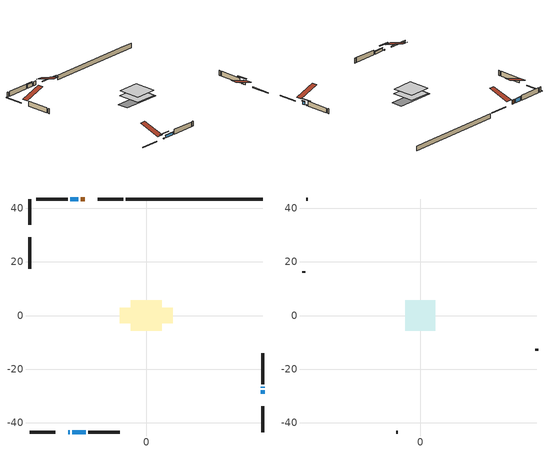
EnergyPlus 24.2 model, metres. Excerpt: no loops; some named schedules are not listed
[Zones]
conditioned space
 floor outside (Floor1 construction): -0.73,-0.73 -0.73,0.73 0.73,0.73 0.73,-0.73 z0.61
 floor adiabatic (AdiabaticFloorConstruction): -5.73,-5.73 -5.73,5.73 5.73,5.73 5.73,-5.73 z0.61
 floor foundation (Slab1 construction): -9.84,-2.95 -9.84,2.95 9.84,2.95 9.84,-2.95 z-1.77
 wall outside (RimJoist1 construction): -8.58,43.53 -18.17,43.53 / -43.53,-43.53 -33.93,-43.53 / -43.53,43.53 -43.53,33.93 / 43.53,-43.53 43.53,-33.93 z0.61:0.91
 wall outside (AdiabaticWallConstruction 1): -22.91,43.53 -24.39,43.53 z0.61:2.64
 wall outside (AdiabaticWallConstruction): 43.53,-29.19 43.53,-27.85 z0.61:2.3; -29.2,-43.53 -28.62,-43.53 / 43.53,-26.92 43.53,-26.63 z0.61:0.97; -25.32,43.53 -28.42,43.53 z0.61:2.56; -27.7,-43.53 -22.59,-43.53 z0.61:1.89
 wall outside (Wall1 construction): -29.35,43.53 -41.03,43.53 / -21.66,-43.53 -9.98,-43.53 / -43.53,29.19 -43.53,17.51 / 43.53,-25.71 43.53,-14.03 z0.61:3.05
 wall foundation (FoundationWall1 construction): -7.65,43.53,-1.77 -7.65,43.53,0.61 38.41,43.53,0.61 38.41,43.53,0.55 43.53,43.53,0.55 43.53,43.53,-1.77
 window (WindowConstruction): 43.53,-29.19 43.53,-27.85 z0.61:2.3
 window (WindowConstruction 4): -29.19,-43.53 -28.63,-43.53 z0.61:0.96
 window (WindowConstruction 1): -25.32,43.53 -28.42,43.53 z0.61:2.56
 window (WindowConstruction 2): -27.7,-43.53 -22.59,-43.53 z0.61:1.89
 window (WindowConstruction 3): 43.53,-26.92 43.53,-26.64 z0.61:0.96
 door (Door): -22.91,43.53 -24.39,43.53 z0.61:2.64
 ceiling adiabatic (AdiabaticFloorConstruction): 5.73,-5.73 5.73,5.73 -5.73,5.73 -5.73,-5.73 z0.61
attic - vented
 floor to conditioned space (Floor2 construction Reversed): -5.61,-5.61 -5.61,5.61 5.61,5.61 5.61,-5.61 z3.05
 wall outside (Wall2 construction): -41.96,43.53 -42.6,43.53 / -9.06,-43.53 -8.42,-43.53 / -43.53,16.58 -43.53,15.95 / 43.53,-13.1 43.53,-12.46 z0.61:3.05
 roof outside (Roof1 construction): -21.98,43.53,3.05 -21.98,32.59,6.69 -19.1,32.59,6.69 -19.1,43.53,3.05; -30.12,-43.53,3.05 -30.12,-32.59,6.69 -33,-32.59,6.69 -33,-43.53,3.05; -43.53,30.12,3.05 -32.59,30.12,6.69 -32.59,33,6.69 -43.53,33,3.05; 43.53,-30.12,3.05 32.59,-30.12,6.69 32.59,-33,6.69 43.53,-33,3.05
shading: 43.53,-27.65 43.53,-29.39 43.94,-29.39 43.94,-27.65 z2.5; -25.99,-43.53 -31.83,-43.53 -31.83,-43.94 -25.99,-43.94 z3.6; -28.62,43.53 -25.12,43.53 -25.12,43.94 -28.62,43.94 z2.76; -22.39,-43.53 -27.9,-43.53 -27.9,-43.94 -22.39,-43.94 z2.09; 43.53,-24 43.53,-29.56 43.94,-29.56 43.94,-24 z3.6
[Building]
Building 1: Terrain=Suburbs
[Site:Location]
Winnipeg Intl AP_MB: Latitude {deg}=49.91; Longitude {deg}=-97.24; Time Zone {hr}=-6; Elevation {m}=239; Keep Site Location Information=Yes
[Site:GroundTemperature:Shallow]
-2.46526, -5.11642, -5.32873, -4.07063, 0.979979, 6.00706, 10.3653, 13.1261, 13.3606, 11.1152, 6.8681, 1.99523
[Site:WaterMainsTemperature]
Calculation Method=Schedule; Temperature Schedule=mains temperature schedule
[Material] Roughness=Rough; Thermal Absorptance=0.9
Name | Thickness {m} | Conductivity {W/m-K} | Density {kg/m3} | Specific Heat {J/kg-K} | Solar Absorptance | Visible Absorptance
asphalt or fiberglass shingles | 0.00635 | 0.162714 | 1121.4 | 1465.45 | 0.84 | 0.84
ceiling loosefill ins | 0.254 | 0.0480833 | 16.02 | 1046.75 | 0.7 | 0.7
ceiling stud and cavity | 0.1397 | 0.43353 | 65.682 | 1177.47 | 0.7 | 0.7
concrete 4.0 in. | 0.1016 | 1.803125 | 2242.8 | 837.4 | 0.7 | 0.7
concrete 8.0 in. | 0.2032 | 1.803125 | 2242.8 | 837.4 | 0.7 | 0.7
door material | 0.04445 | 0.0451087 | 512.64 | 1214.23 | 0.7 | 0.7
exterior vertical ins | 0.0460229 | 0.029427 | 32.04 | 1214.23 | 0.7 | 0.7
floor covering | 0.0127 | 0.0433444 | 54.468 | 1339.84 | 0.6 | 0.6
floor rigid ins | 0.103632 | 0.029427 | 32.04 | 1214.23 | 0.7 | 0.7
floor rigid ins 1; wall rigid ins 1 | 0.512978 | 0.029427 | 32.04 | 1214.23 | 0.7 | 0.7
floor stud and cavity | 0.1397 | 0.146326 | 92.3553 | 1139.71 | 0.7 | 0.7
floor stud and cavity 1 | 0.1397 | 1.75129 | 37.0049 | 1207.88 | 0.7 | 0.7
furniture material conditioned space 1 | 0.1524 | 0.115458 | 640.8 | 1214.23 | 0.6 | 0.6
gypsum board | 0.0127 | 0.160291 | 801 | 837.4 | 0.6 | 0.6
gypsum board 1 | 0.0127 | 0.160291 | 801 | 837.4 | 0.7 | 0.7
osb sheathing 0.5 in. | 0.0127 | 0.115458 | 512.64 | 1214.23 | 0.7 | 0.7
osb sheathing 0.75 in. | 0.01905 | 0.115458 | 512.64 | 1214.23 | 0.7 | 0.7
osb sheathing 2.0 in. | 0.0508 | 0.115458 | 512.64 | 1214.23 | 0.7 | 0.7
rim joist stud and cavity | 0.0508 | 0.0290657 | 125.044 | 1163.47 | 0.6 | 0.6
wall rigid ins | 0.051816 | 0.029427 | 32.04 | 1214.23 | 0.7 | 0.7
wall stud and cavity | 0.1397 | 0.213854 | 139.0536 | 1170.24 | 0.7 | 0.7
wall stud and cavity 1 | 0.0889 | 6.1454 | 50.32683 | 1063.81 | 0.6 | 0.6
wall stud and cavity 2 | 0.0889 | 0.380278 | 52.3479 | 1209.89 | 0.7 | 0.7
wall stud and cavity 3 | 0.0889 | 0.391764 | 83.0341 | 1211.67 | 0.7 | 0.7
wood siding | 0.0254 | 0.102417 | 544.68 | 1172.36 | 0.4 | 0.4
wood siding 1 | 0.00254 | 0.102417 | 544.68 | 1172.36 | 0.4 | 0.4
wood siding 2; wood siding 3; wood siding 4 | 0.0254 | 0.102417 | 544.68 | 1172.36 | 0.7 | 0.7
[WindowMaterial:SimpleGlazingSystem]
Name | U-Factor {W/m2-K} | Solar Heat Gain Coefficient
WindowMaterial | 1.64776 | 0.58
WindowMaterial 1 | 1.61028 | 0.58
WindowMaterial 2 | 1.73349 | 0.56
WindowMaterial 3 | 3.071798 | 0.43
[Construction]
AdiabaticFloorConstruction: floor stud and cavity 1, floor rigid ins 1, osb sheathing 0.75 in., floor covering
AdiabaticWallConstruction: wood siding 3, wall rigid ins 1, wall stud and cavity 2, gypsum board
AdiabaticWallConstruction 1: wood siding 4, wall rigid ins 1, wall stud and cavity 2, gypsum board
Door: door material
Floor1 construction: floor stud and cavity, floor rigid ins, osb sheathing 0.75 in., floor covering
Floor2 construction Reversed: gypsum board, ceiling stud and cavity, ceiling loosefill ins
FoundationWall1 construction: concrete 8.0 in., gypsum board 1
furniture construction conditioned space 1: furniture material conditioned space 1
PartitionWallConstruction: gypsum board, wall stud and cavity 3, gypsum board
RimJoist1 construction: wood siding 2, osb sheathing 2.0 in., rim joist stud and cavity
Roof1 construction: asphalt or fiberglass shingles
Slab1 construction: concrete 4.0 in.
Wall1 construction: wood siding, wall rigid ins, osb sheathing 0.5 in., wall stud and cavity, gypsum board
Wall2 construction: wood siding 1, wall stud and cavity 1
WindowConstruction: WindowMaterial
WindowConstruction 1: WindowMaterial 1
WindowConstruction 2: WindowMaterial 2
WindowConstruction 3; WindowConstruction 4: WindowMaterial 3
[Zone] Multiplier=1; Part of Total Floor Area=Yes
Name | Volume {m3}
attic - vented | 74.5692
conditioned space | 619
[Space]
Name | Zone | Volume {m3}
attic - vented 1 | attic - vented | 74.5692
conditioned space 1 | conditioned space | 619
[ZoneInfiltration:EffectiveLeakageArea]
infil attic - vented 1: Zone or Space=attic - vented 1; Schedule=Always On Discrete; Effective Air Leakage Area {cm2}=4201; Stack Coefficient=0.000423016; Wind Coefficient=1.38963e-05
[ZoneMixing]
whole house fan mix: Zone or Space=attic - vented; Schedule=Always On Continuous; Design Flow Rate Calculation Method=Flow/Zone; Design Flow Rate {m3/s}=0; Source Zone or Space=conditioned space
[SurfaceProperty:ExposedFoundationPerimeter]
Slab1: Exposed Perimeter Calculation Method=TotalExposedPerimeter; Total Exposed Perimeter {m}=51.177
[InternalMass] Zone or ZoneList=conditioned space; Space or SpaceList=conditioned space 1
Name | Construction | Surface Area {m2}
furniture mass conditioned space 1 | furniture construction conditioned space 1 | 99.9039
partition wall mass | PartitionWallConstruction | 249.76
[Lights]
interior lighting: Zone or ZoneList or Space or SpaceList=conditioned space 1; Schedule=interior lighting schedule; Design Level Calculation Method=LightingLevel; Lighting Level {W}=343.2; Return Air Fraction=0; Fraction Radiant=0.6; Fraction Visible=0.2; Fraction Replaceable=1
[People]
occupants: Zone or ZoneList or Space or SpaceList=conditioned space 1; Number of People Schedule=occupants schedule; Number of People Calculation Method=People; Number of People=3; Fraction Radiant=0.314171; Sensible Heat Fraction=0.56303; Activity Level Schedule=occupants activity schedule; Carbon Dioxide Generation Rate {m3/s-W}=0; Enable ASHRAE 55 Comfort Warnings=No; Mean Radiant Temperature Calculation Type=EnclosureAveraged
[ElectricEquipment] Zone or ZoneList or Space or SpaceList=conditioned space 1; Design Level Calculation Method=EquipmentLevel
Name | Schedule | Design Level {W} | Fraction Latent | Fraction Radiant | Fraction Lost
clothes dryer | clothes dryer schedule | 140.772 | 0.015 | 0.081 | 0.85
clothes washer | clothes washer schedule | 32.1985 | 0.03 | 0.162 | 0.7
cooking range | cooking range schedule | 215.147 | 0.08 | 0.432 | 0.2
dishwasher | dishwasher schedule | 66.8632 | 0.3 | 0.18 | 0.4
fridge | fridge schedule | 72.9452 | 0 | 0.6 | 0
mech vent house fan | mech vent house fan schedule | 10 | 0 | 0 | 1
mech vent house fan cfis | mech vent house fan cfis schedule | 0 | 0 | 0 | 0
misc plug loads | misc plug loads schedule | 494.7 | 0.045 | 0.513 | 0.1
whole house fan | Always On Discrete | 0 | 0 | 0 | 1
[OtherEquipment] Zone or ZoneList or Space or SpaceList=conditioned space 1; Design Level Calculation Method=EquipmentLevel
Name | Fuel Type | Schedule | Design Level {W} | Fraction Latent | Fraction Radiant | Fraction Lost
clothes dryer 1 | Electricity | clothes dryer schedule | 0 | 0.015 | 0.081 | 0.85
cooking range 1 | Electricity | cooking range schedule | 0 | 0.08 | 0.432 | 0.2
general water use latent | None | general water use schedule | 62.594 | 1 | 0 | 0
general water use sensible | None | general water use schedule | -61.6891 | 0 | 0.6 | 0
mech vent house fan latent load | None | Always On Discrete | 0 | 1 | 0 | 0
mech vent house fan sensible load | None | Always On Discrete | 0 | 0 | 0 | 0
water heater energy adjustment1 | NaturalGas | Always On Discrete | 0.01 | 0 | 0 | 1
[ZoneInfiltration:DesignFlowRate] Zone or ZoneList or Space or SpaceList=conditioned space 1; Schedule=Always On Discrete; Design Flow Rate Calculation Method=Flow/Zone; Design Flow Rate {m3/s}=0
infil flow; natural vent flow; whole house fan flow
[AvailabilityManager:Scheduled]
central ac and furnace airloop Availability Manager: Schedule=Always On Discrete
[Foundation:Kiva]
Foundation Kiva 1: Initial Indoor Air Temperature {C}=21; Wall Height Above Grade {m}=0.609996; Wall Depth Below Slab {m}=0.2032; Custom Block Material Name 1=exterior vertical ins; Custom Block Depth 1 {m}=2.38; Custom Block X Position 1 {m}=0.2159; Custom Block Z Position 1 {m}=0
[Foundation:Kiva:Settings]
Soil Conductivity {W/m-K}=0.849921; Soil Density {kg/m3}=1842.3; Soil Specific Heat {J/kg-K}=418.7; Ground Solar Absorptivity=0.9; Ground Thermal Absorptivity=0.9; Ground Surface Roughness {m}=0.03; Far-Field Width {m}=40; Deep-Ground Boundary Condition=ZeroFlux; Deep-Ground Depth {m}=40; Minimum Cell Dimension {m}=0.2; Maximum Cell Growth Coefficient=3; Simulation Timestep=Timestep
[Exterior:Lights]
exterior lighting: Schedule=exterior lighting schedule; Design Level {W}=75.6
[EnergyManagementSystem:GlobalVariable]
central_ac_and_furnace_airloop_Fan_RTF
infil_program_Qfan
infil_program_Qinf
natural_vent_program_Qnv
natural_vent_program_Qwhf
[EnergyManagementSystem:Sensor]
Name | Output:Variable or Output:Meter Index Key | Output:Variable or Output:Meter
airflow_gain | infil flow | Infiltration Sensible Heat Gain Energy
airflow_gain_1 | natural vent flow | Infiltration Sensible Heat Gain Energy
airflow_gain_2 | whole house fan flow | Infiltration Sensible Heat Gain Energy
airflow_loss | infil flow | Infiltration Sensible Heat Loss Energy
airflow_loss_1 | natural vent flow | Infiltration Sensible Heat Loss Energy
airflow_loss_2 | whole house fan flow | Infiltration Sensible Heat Loss Energy
clg_load_cond |  | Cooling:EnergyTransfer:Zone:CONDITIONED SPACE
clg_sp_s; clg_sp_s_1 | cooling setpoint | Schedule Value
clothes_dryer_exhaust_0_sch_s | clothes dryer exhaust 0 schedule | Schedule Value
cool_season | cooling season schedule | Schedule Value
htg_load_cond |  | Heating:EnergyTransfer:Zone:CONDITIONED SPACE
htg_sp_s; htg_sp_s_1 | heating setpoint | Schedule Value
ig_ee_conv | clothes dryer | Electric Equipment Convective Heating Energy
ig_ee_conv_2 | cooking range | Electric Equipment Convective Heating Energy
ig_ee_conv_4 | fridge | Electric Equipment Convective Heating Energy
ig_ee_conv_5 | misc plug loads | Electric Equipment Convective Heating Energy
ig_ee_conv_6 | whole house fan | Electric Equipment Convective Heating Energy
ig_ee_rad | clothes dryer | Electric Equipment Radiant Heating Energy
ig_ee_rad_2 | cooking range | Electric Equipment Radiant Heating Energy
ig_ee_rad_4 | fridge | Electric Equipment Radiant Heating Energy
ig_ee_rad_5 | misc plug loads | Electric Equipment Radiant Heating Energy
ig_ee_rad_6 | whole house fan | Electric Equipment Radiant Heating Energy
ig_lgt_conv | interior lighting | Lights Convective Heating Energy
ig_lgt_rad | interior lighting | Lights Radiant Heating Energy
ig_lgt_vis | interior lighting | Lights Visible Radiation Heating Energy
ig_oe_conv | clothes dryer 1 | Other Equipment Convective Heating Energy
ig_oe_conv_1 | cooking range 1 | Other Equipment Convective Heating Energy
ig_oe_conv_2 | general water use latent | Other Equipment Convective Heating Energy
ig_oe_conv_3 | general water use sensible | Other Equipment Convective Heating Energy
ig_oe_conv_4 | water heater energy adjustment1 | Other Equipment Convective Heating Energy
ig_oe_rad | clothes dryer 1 | Other Equipment Radiant Heating Energy
ig_oe_rad_1 | cooking range 1 | Other Equipment Radiant Heating Energy
ig_oe_rad_2 | general water use latent | Other Equipment Radiant Heating Energy
ig_oe_rad_3 | general water use sensible | Other Equipment Radiant Heating Energy
ig_oe_rad_4 | water heater energy adjustment1 | Other Equipment Radiant Heating Energy
ig_ppl_conv | occupants | People Convective Heating Energy
ig_ppl_rad | occupants | People Radiant Heating Energy
im_conv | furniture mass conditioned space 1 | Surface Inside Face Convection Heat Gain Energy
im_conv_1 | partition wall mass | Surface Inside Face Convection Heat Gain Energy
im_ig | furniture mass conditioned space 1 | Surface Inside Face Internal Gains Radiation Heat Gain Energy
im_ig_1 | partition wall mass | Surface Inside Face Internal Gains Radiation Heat Gain Energy
im_lgt | furniture mass conditioned space 1 | Surface Inside Face Lights Radiation Heat Gain Energy
im_lgt_1 | partition wall mass | Surface Inside Face Lights Radiation Heat Gain Energy
im_sol | furniture mass conditioned space 1 | Surface Inside Face Solar Radiation Heat Gain Energy
im_sol_1 | partition wall mass | Surface Inside Face Solar Radiation Heat Gain Energy
im_surf | furniture mass conditioned space 1 | Surface Inside Face Net Surface Thermal Radiation Heat Gain Energy
im_surf_1 | partition wall mass | Surface Inside Face Net Surface Thermal Radiation Heat Gain Energy
mv_conv | mech vent house fan | Electric Equipment Convective Heating Energy
mv_conv_1 | mech vent house fan cfis | Electric Equipment Convective Heating Energy
mv_conv_2 | mech vent house fan latent load | Other Equipment Convective Heating Energy
mv_conv_3 | mech vent house fan sensible load | Other Equipment Convective Heating Energy
mv_rad | mech vent house fan | Electric Equipment Radiant Heating Energy
mv_rad_1 | mech vent house fan cfis | Electric Equipment Radiant Heating Energy
mv_rad_2 | mech vent house fan latent load | Other Equipment Radiant Heating Energy
mv_rad_3 | mech vent house fan sensible load | Other Equipment Radiant Heating Energy
natural_vent_s | natural vent schedule | Schedule Value
out_pb_s |  | Site Outdoor Air Barometric Pressure
out_wt_s |  | Site Outdoor Air Humidity Ratio
site_vw_s |  | Site Wind Speed
ss_back_out | Window1 | Surface Window Shortwave from Zone Back Out Window Heat Transfer Rate
ss_back_out_1 | Window10 | Surface Window Shortwave from Zone Back Out Window Heat Transfer Rate
ss_back_out_2 | Window2 | Surface Window Shortwave from Zone Back Out Window Heat Transfer Rate
ss_back_out_3 | Window4 | Surface Window Shortwave from Zone Back Out Window Heat Transfer Rate
ss_back_out_4 | Window9 | Surface Window Shortwave from Zone Back Out Window Heat Transfer Rate
ss_conv | Door1 | Surface Inside Face Convection Heat Gain Energy
ss_conv_1 | Window1 | Surface Inside Face Convection Heat Gain Energy
ss_conv_2 | Window10 | Surface Inside Face Convection Heat Gain Energy
ss_conv_3 | Window2 | Surface Inside Face Convection Heat Gain Energy
ss_conv_4 | Window4 | Surface Inside Face Convection Heat Gain Energy
ss_conv_5 | Window9 | Surface Inside Face Convection Heat Gain Energy
ss_ig | Door1 | Surface Inside Face Internal Gains Radiation Heat Gain Energy
ss_ig_1 | Window1 | Surface Inside Face Internal Gains Radiation Heat Gain Energy
ss_ig_2 | Window10 | Surface Inside Face Internal Gains Radiation Heat Gain Energy
ss_ig_3 | Window2 | Surface Inside Face Internal Gains Radiation Heat Gain Energy
ss_ig_4 | Window4 | Surface Inside Face Internal Gains Radiation Heat Gain Energy
ss_ig_5 | Window9 | Surface Inside Face Internal Gains Radiation Heat Gain Energy
ss_lgt | Door1 | Surface Inside Face Lights Radiation Heat Gain Energy
ss_sol | Door1 | Surface Inside Face Solar Radiation Heat Gain Energy
ss_surf | Door1 | Surface Inside Face Net Surface Thermal Radiation Heat Gain Energy
ss_surf_1 | Window1 | Surface Inside Face Net Surface Thermal Radiation Heat Gain Energy
ss_surf_2 | Window10 | Surface Inside Face Net Surface Thermal Radiation Heat Gain Energy
ss_surf_3 | Window2 | Surface Inside Face Net Surface Thermal Radiation Heat Gain Energy
ss_surf_4 | Window4 | Surface Inside Face Net Surface Thermal Radiation Heat Gain Energy
ss_surf_5 | Window9 | Surface Inside Face Net Surface Thermal Radiation Heat Gain Energy
ss_trans_in | Window1 | Surface Window Transmitted Solar Radiation Rate
ss_trans_in_1 | Window10 | Surface Window Transmitted Solar Radiation Rate
ss_trans_in_2 | Window2 | Surface Window Transmitted Solar Radiation Rate
ss_trans_in_3 | Window4 | Surface Window Transmitted Solar Radiation Rate
ss_trans_in_4 | Window9 | Surface Window Transmitted Solar Radiation Rate
ss_trans_out | Window1 | Surface Inside Face Initial Transmitted Diffuse Transmitted Out Window Solar Radiation Rate
ss_trans_out_1 | Window10 | Surface Inside Face Initial Transmitted Diffuse Transmitted Out Window Solar Radiation Rate
ss_trans_out_2 | Window2 | Surface Inside Face Initial Transmitted Diffuse Transmitted Out Window Solar Radiation Rate
ss_trans_out_3 | Window4 | Surface Inside Face Initial Transmitted Diffuse Transmitted Out Window Solar Radiation Rate
ss_trans_out_4 | Window9 | Surface Inside Face Initial Transmitted Diffuse Transmitted Out Window Solar Radiation Rate
s_conv | Floor1 | Surface Inside Face Convection Heat Gain Energy
s_conv_1 | Floor2 | Surface Inside Face Convection Heat Gain Energy
s_conv_10 | Wall1:0 | Surface Inside Face Convection Heat Gain Energy
s_conv_11 | Wall1:180 | Surface Inside Face Convection Heat Gain Energy
s_conv_12 | Wall1:270 | Surface Inside Face Convection Heat Gain Energy
s_conv_13 | Wall1:90 | Surface Inside Face Convection Heat Gain Energy
s_conv_2 | FoundationWall1 | Surface Inside Face Convection Heat Gain Energy
s_conv_3 | inferred conditioned ceiling | Surface Inside Face Convection Heat Gain Energy
s_conv_4 | inferred conditioned floor | Surface Inside Face Convection Heat Gain Energy
s_conv_5 | RimJoist1:0 | Surface Inside Face Convection Heat Gain Energy
s_conv_6 | RimJoist1:180 | Surface Inside Face Convection Heat Gain Energy
s_conv_7 | RimJoist1:270 | Surface Inside Face Convection Heat Gain Energy
s_conv_8 | RimJoist1:90 | Surface Inside Face Convection Heat Gain Energy
s_conv_9 | Slab1 | Surface Inside Face Convection Heat Gain Energy
s_ig | Floor1 | Surface Inside Face Internal Gains Radiation Heat Gain Energy
s_ig_1 | Floor2 | Surface Inside Face Internal Gains Radiation Heat Gain Energy
s_ig_10 | Wall1:0 | Surface Inside Face Internal Gains Radiation Heat Gain Energy
s_ig_11 | Wall1:180 | Surface Inside Face Internal Gains Radiation Heat Gain Energy
s_ig_12 | Wall1:270 | Surface Inside Face Internal Gains Radiation Heat Gain Energy
s_ig_13 | Wall1:90 | Surface Inside Face Internal Gains Radiation Heat Gain Energy
s_ig_2 | FoundationWall1 | Surface Inside Face Internal Gains Radiation Heat Gain Energy
s_ig_3 | inferred conditioned ceiling | Surface Inside Face Internal Gains Radiation Heat Gain Energy
s_ig_4 | inferred conditioned floor | Surface Inside Face Internal Gains Radiation Heat Gain Energy
s_ig_5 | RimJoist1:0 | Surface Inside Face Internal Gains Radiation Heat Gain Energy
s_ig_6 | RimJoist1:180 | Surface Inside Face Internal Gains Radiation Heat Gain Energy
s_ig_7 | RimJoist1:270 | Surface Inside Face Internal Gains Radiation Heat Gain Energy
s_ig_8 | RimJoist1:90 | Surface Inside Face Internal Gains Radiation Heat Gain Energy
s_ig_9 | Slab1 | Surface Inside Face Internal Gains Radiation Heat Gain Energy
s_lgt | Floor1 | Surface Inside Face Lights Radiation Heat Gain Energy
s_lgt_1 | Floor2 | Surface Inside Face Lights Radiation Heat Gain Energy
s_lgt_10 | Wall1:0 | Surface Inside Face Lights Radiation Heat Gain Energy
s_lgt_11 | Wall1:180 | Surface Inside Face Lights Radiation Heat Gain Energy
s_lgt_12 | Wall1:270 | Surface Inside Face Lights Radiation Heat Gain Energy
s_lgt_13 | Wall1:90 | Surface Inside Face Lights Radiation Heat Gain Energy
s_lgt_2 | FoundationWall1 | Surface Inside Face Lights Radiation Heat Gain Energy
s_lgt_3 | inferred conditioned ceiling | Surface Inside Face Lights Radiation Heat Gain Energy
s_lgt_4 | inferred conditioned floor | Surface Inside Face Lights Radiation Heat Gain Energy
s_lgt_5 | RimJoist1:0 | Surface Inside Face Lights Radiation Heat Gain Energy
s_lgt_6 | RimJoist1:180 | Surface Inside Face Lights Radiation Heat Gain Energy
s_lgt_7 | RimJoist1:270 | Surface Inside Face Lights Radiation Heat Gain Energy
s_lgt_8 | RimJoist1:90 | Surface Inside Face Lights Radiation Heat Gain Energy
s_lgt_9 | Slab1 | Surface Inside Face Lights Radiation Heat Gain Energy
s_sol | Floor1 | Surface Inside Face Solar Radiation Heat Gain Energy
s_sol_1 | Floor2 | Surface Inside Face Solar Radiation Heat Gain Energy
s_sol_10 | Wall1:0 | Surface Inside Face Solar Radiation Heat Gain Energy
s_sol_11 | Wall1:180 | Surface Inside Face Solar Radiation Heat Gain Energy
s_sol_12 | Wall1:270 | Surface Inside Face Solar Radiation Heat Gain Energy
s_sol_13 | Wall1:90 | Surface Inside Face Solar Radiation Heat Gain Energy
s_sol_2 | FoundationWall1 | Surface Inside Face Solar Radiation Heat Gain Energy
s_sol_3 | inferred conditioned ceiling | Surface Inside Face Solar Radiation Heat Gain Energy
s_sol_4 | inferred conditioned floor | Surface Inside Face Solar Radiation Heat Gain Energy
s_sol_5 | RimJoist1:0 | Surface Inside Face Solar Radiation Heat Gain Energy
s_sol_6 | RimJoist1:180 | Surface Inside Face Solar Radiation Heat Gain Energy
s_sol_7 | RimJoist1:270 | Surface Inside Face Solar Radiation Heat Gain Energy
s_sol_8 | RimJoist1:90 | Surface Inside Face Solar Radiation Heat Gain Energy
s_sol_9 | Slab1 | Surface Inside Face Solar Radiation Heat Gain Energy
s_surf | Floor1 | Surface Inside Face Net Surface Thermal Radiation Heat Gain Energy
s_surf_1 | Floor2 | Surface Inside Face Net Surface Thermal Radiation Heat Gain Energy
s_surf_10 | Wall1:0 | Surface Inside Face Net Surface Thermal Radiation Heat Gain Energy
s_surf_11 | Wall1:180 | Surface Inside Face Net Surface Thermal Radiation Heat Gain Energy
s_surf_12 | Wall1:270 | Surface Inside Face Net Surface Thermal Radiation Heat Gain Energy
s_surf_13 | Wall1:90 | Surface Inside Face Net Surface Thermal Radiation Heat Gain Energy
s_surf_2 | FoundationWall1 | Surface Inside Face Net Surface Thermal Radiation Heat Gain Energy
s_surf_3 | inferred conditioned ceiling | Surface Inside Face Net Surface Thermal Radiation Heat Gain Energy
s_surf_4 | inferred conditioned floor | Surface Inside Face Net Surface Thermal Radiation Heat Gain Energy
s_surf_5 | RimJoist1:0 | Surface Inside Face Net Surface Thermal Radiation Heat Gain Energy
s_surf_6 | RimJoist1:180 | Surface Inside Face Net Surface Thermal Radiation Heat Gain Energy
s_surf_7 | RimJoist1:270 | Surface Inside Face Net Surface Thermal Radiation Heat Gain Energy
s_surf_8 | RimJoist1:90 | Surface Inside Face Net Surface Thermal Radiation Heat Gain Energy
s_surf_9 | Slab1 | Surface Inside Face Net Surface Thermal Radiation Heat Gain Energy
[EnergyManagementSystem:Actuator]
Name | Actuated Component Unique | Actuated Component Type | Actuated Component Control Type
fridge_schedule_act | fridge schedule | Schedule:Constant | Schedule Value
infil_flow_act | infil flow | Zone Infiltration | Air Exchange Flow Rate
mech_vent_house_fan_cfis_act | mech vent house fan cfis | ElectricEquipment | Electricity Rate
mech_vent_house_fan_latent_load_act | mech vent house fan latent load | OtherEquipment | Power Level
mech_vent_house_fan_sensible_load_act | mech vent house fan sensible load | OtherEquipment | Power Level
natural_vent_flow_act | natural vent flow | Zone Infiltration | Air Exchange Flow Rate
water_heater_ec_adj_act | water heater energy adjustment1 | OtherEquipment | Power Level
whole_house_fan_act | whole house fan | ElectricEquipment | Electricity Rate
whole_house_fan_flow_act | whole house fan flow | Zone Infiltration | Air Exchange Flow Rate
whole_house_fan_mix_act | whole house fan mix | ZoneMixing | Air Exchange Flow Rate
[EnergyManagementSystem:Program]
central_ac_and_furnace_supply_fan_disaggregate_program: Set central_ac_and_furnace_supply_fan_clg = 0; If central_ac_and_furnace_clg_coil_s > 0; Set central_ac_and_furnace_supply_fan_clg = central_ac_and_furnace_supply_fan_s; EndIf
central_ac_and_furnace_supply_fan_disaggregate_program_1: Set central_ac_and_furnace_supply_fan_primary_htg = 0; If central_ac_and_furnace_htg_coil_s > 0; Set central_ac_and_furnace_supply_fan_primary_htg = central_ac_and_furnace_supply_fan_s_1; EndIf
